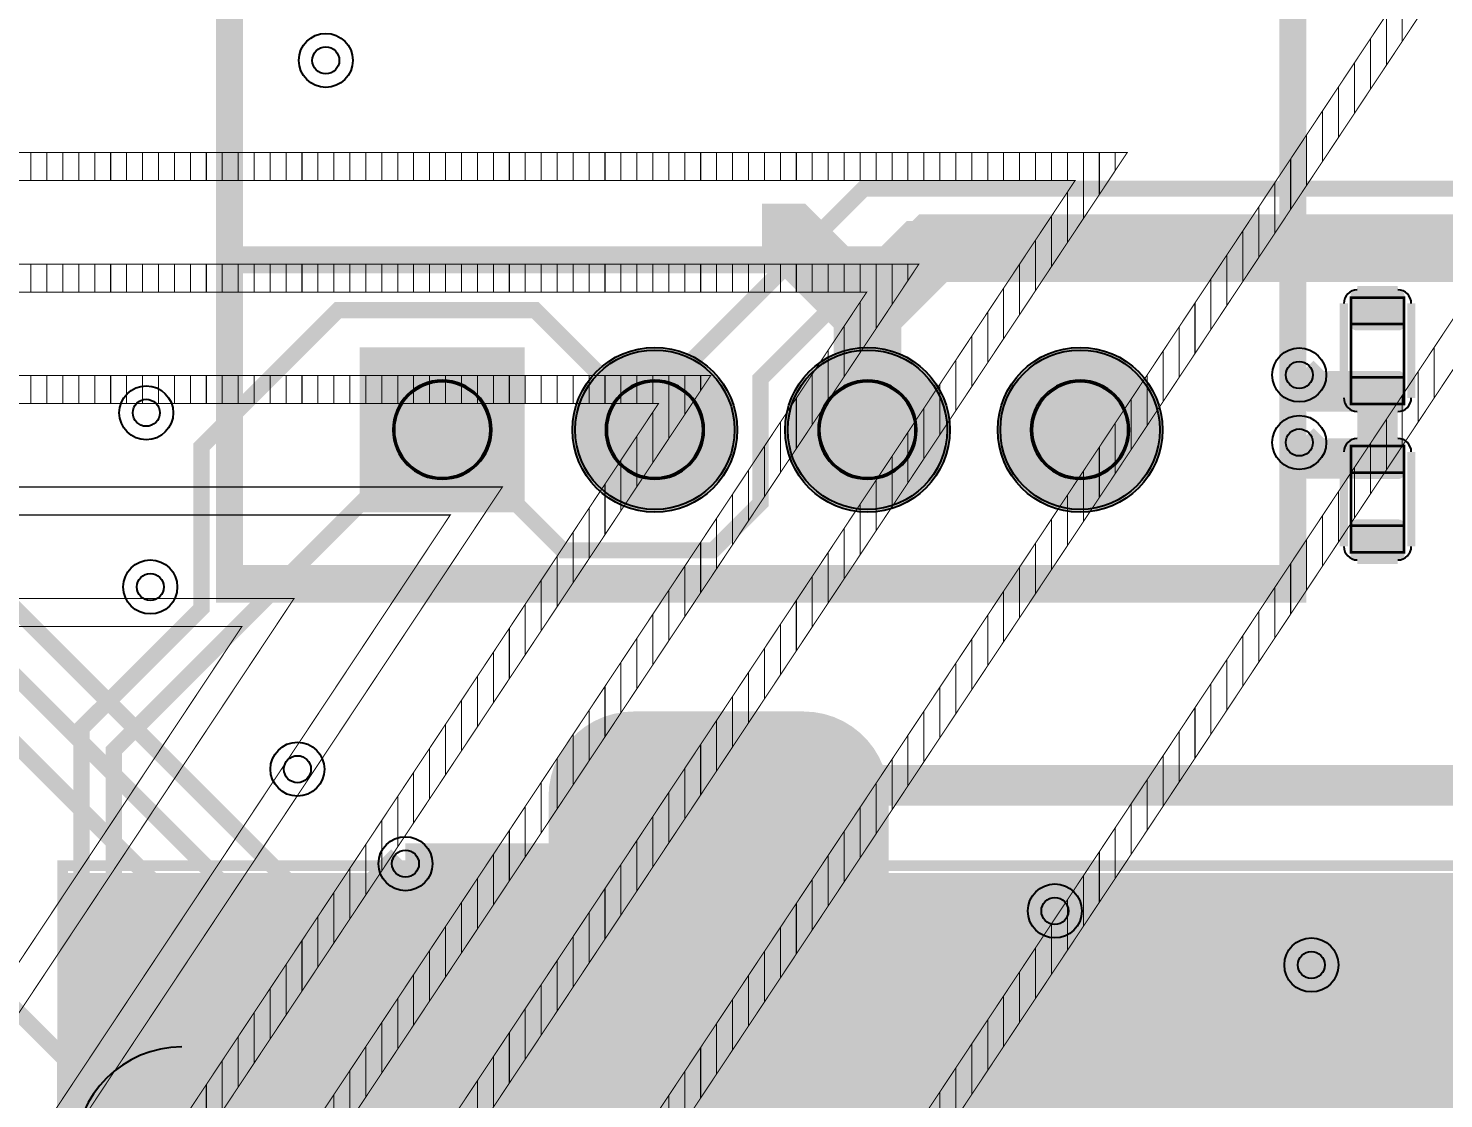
# Model space of a CAD drawing. Extents: x -57 to 2380, y -38 to 1737.
# Drawn here: x 870 to 1394, y 1083 to 1479 of the extents above; entities that cross this region are included whole.
import ezdxf

# ---------------------------------------------------------------- set-up
doc = ezdxf.new("R2010")
doc.units = 9
for name, color, linetype, true_color in [('BottomLayer', 7, 'Continuous', 0x0000ff), ('BottomSilkLayer', 7, 'Continuous', 0x808000), ('BottomSolderMaskLayer', 7, 'Continuous', 0xaa00ff), ('Document', 7, 'Continuous', 0xffffff), ('Hole', 7, 'Continuous', 0x222222), ('Multi-Layer', 7, 'Continuous', 0xc0c0c0), ('TopLayer', 7, 'Continuous', 0xff0000), ('TopSilkLayer', 7, 'Continuous', 0xffff00), ('TopSolderMaskLayer', 7, 'Continuous', 0x800080)]:
    doc.layers.add(name, color=color, linetype=linetype, true_color=true_color)

msp = doc.modelspace()

# ---------------------------------------------------------------- hatches: boundary and pattern name
at = {"layer": 'BottomLayer'}
msp.add_hatch(color=256, dxfattribs=at).paths.add_polyline_path([(1157.48, 1226.38), (1161.27, 1226.15), (1165.02, 1225.46), (1168.65, 1224.33), (1172.11, 1222.77), (1175.37, 1220.8), (1178.36, 1218.45), (1181.05, 1215.77), (1183.4, 1212.77), (1185.37, 1209.52), (1186.93, 1206.05), (1188.06, 1202.42), (1188.74, 1198.68), (1188.97, 1194.88), (1188.97, 1112.2), (1188.74, 1108.41), (1188.06, 1104.67), (1186.93, 1101.03), (1185.37, 1097.57), (1183.4, 1094.31), (1181.05, 1091.32), (1178.36, 1088.63), (1175.37, 1086.28), (1172.11, 1084.31), (1168.65, 1082.75), (1165.02, 1081.62), (1161.27, 1080.94), (1157.48, 1080.71), (1094.49, 1080.71), (1090.69, 1080.94), (1086.95, 1081.62), (1083.32, 1082.75), (1079.85, 1084.31), (1076.59, 1086.28), (1073.6, 1088.63), (1070.91, 1091.32), (1068.57, 1094.31), (1066.6, 1097.57), (1065.04, 1101.03), (1063.91, 1104.67), (1063.22, 1108.41), (1062.99, 1112.2), (1062.99, 1194.88), (1063.22, 1198.68), (1063.91, 1202.42), (1065.04, 1206.05), (1066.6, 1209.52), (1068.57, 1212.77), (1070.91, 1215.77), (1073.6, 1218.45), (1076.59, 1220.8), (1079.85, 1222.77), (1083.32, 1224.33), (1086.95, 1225.46), (1090.69, 1226.15), (1094.49, 1226.38)])
at = {"layer": 'BottomSolderMaskLayer'}
for points in [[(993.1, 1361.24), (1054.14, 1361.24), (1054.14, 1300.19), (993.1, 1300.19)], [(1071.84, 1330.71, 1), (1132.89, 1330.71, 1)], [(1150.57, 1330.71, 1), (1211.62, 1330.71, 1)], [(1229.31, 1330.71, 1), (1290.37, 1330.71, 1)]]:
    msp.add_hatch(color=256, dxfattribs=at).paths.add_polyline_path(points)
at = {"layer": 'Document'}
for points in [[(885.08, 506.61), (1855.08, 506.61), (1855.08, 1166.61), (885.08, 1166.61)], [(880.98, 1104.64), (880.98, 569.64), (1360.98, 569.64), (1360.98, 1104.64)]]:
    msp.add_hatch(color=256, dxfattribs=at).paths.add_polyline_path(points)
at = {"layer": 'Multi-Layer'}
for points in [[(994.09, 1360.24), (1053.14, 1360.24), (1053.14, 1301.19), (994.09, 1301.19)], [(1072.84, 1330.71, 1), (1131.89, 1330.71, 1)], [(1151.57, 1330.71, 1), (1210.62, 1330.71, 1)], [(1230.31, 1330.71, 1), (1289.37, 1330.71, 1)]]:
    msp.add_hatch(color=256, dxfattribs=at).paths.add_polyline_path(points)
at = {"layer": 'TopLayer'}
for points in [[(1377.72, 1382.65), (1378, 1382.64), (1378.27, 1382.59), (1378.53, 1382.51), (1378.78, 1382.39), (1379.02, 1382.25), (1379.23, 1382.08), (1379.43, 1381.89), (1379.59, 1381.67), (1379.74, 1381.44), (1379.85, 1381.19), (1379.93, 1380.93), (1379.98, 1380.66), (1380, 1380.38), (1380, 1369.77), (1379.98, 1369.5), (1379.93, 1369.23), (1379.85, 1368.96), (1379.74, 1368.71), (1379.59, 1368.48), (1379.43, 1368.26), (1379.23, 1368.07), (1379.02, 1367.9), (1378.78, 1367.76), (1378.53, 1367.65), (1378.27, 1367.56), (1378, 1367.51), (1377.72, 1367.5), (1362.27, 1367.5), (1362, 1367.51), (1361.73, 1367.56), (1361.46, 1367.65), (1361.21, 1367.76), (1360.98, 1367.9), (1360.76, 1368.07), (1360.57, 1368.26), (1360.4, 1368.48), (1360.26, 1368.71), (1360.15, 1368.96), (1360.06, 1369.23), (1360.01, 1369.5), (1360, 1369.77), (1360, 1380.38), (1360.01, 1380.66), (1360.06, 1380.93), (1360.15, 1381.19), (1360.26, 1381.44), (1360.4, 1381.67), (1360.57, 1381.89), (1360.76, 1382.08), (1360.98, 1382.25), (1361.21, 1382.39), (1361.46, 1382.51), (1361.73, 1382.59), (1362, 1382.64), (1362.27, 1382.65)], [(1377.72, 1352.5), (1378, 1352.48), (1378.27, 1352.43), (1378.53, 1352.35), (1378.78, 1352.24), (1379.02, 1352.09), (1379.23, 1351.93), (1379.43, 1351.73), (1379.59, 1351.52), (1379.74, 1351.28), (1379.85, 1351.03), (1379.93, 1350.77), (1379.98, 1350.5), (1380, 1350.22), (1380, 1339.61), (1379.98, 1339.34), (1379.93, 1339.07), (1379.85, 1338.81), (1379.74, 1338.56), (1379.59, 1338.32), (1379.43, 1338.11), (1379.23, 1337.91), (1379.02, 1337.74), (1378.78, 1337.6), (1378.53, 1337.49), (1378.27, 1337.41), (1378, 1337.36), (1377.72, 1337.34), (1362.27, 1337.34), (1362, 1337.36), (1361.73, 1337.41), (1361.46, 1337.49), (1361.21, 1337.6), (1360.98, 1337.74), (1360.76, 1337.91), (1360.57, 1338.11), (1360.4, 1338.32), (1360.26, 1338.56), (1360.15, 1338.81), (1360.06, 1339.07), (1360.01, 1339.34), (1360, 1339.61), (1360, 1350.22), (1360.01, 1350.5), (1360.06, 1350.77), (1360.15, 1351.03), (1360.26, 1351.28), (1360.4, 1351.52), (1360.57, 1351.73), (1360.76, 1351.93), (1360.98, 1352.09), (1361.21, 1352.24), (1361.46, 1352.35), (1361.73, 1352.43), (1362, 1352.48), (1362.27, 1352.5)], [(1362.27, 1312.5), (1362, 1312.51), (1361.73, 1312.56), (1361.46, 1312.65), (1361.21, 1312.76), (1360.98, 1312.9), (1360.76, 1313.07), (1360.57, 1313.26), (1360.4, 1313.48), (1360.26, 1313.71), (1360.15, 1313.96), (1360.06, 1314.23), (1360.01, 1314.5), (1360, 1314.77), (1360, 1325.38), (1360.01, 1325.66), (1360.06, 1325.93), (1360.15, 1326.19), (1360.26, 1326.44), (1360.4, 1326.67), (1360.57, 1326.89), (1360.76, 1327.08), (1360.98, 1327.25), (1361.21, 1327.39), (1361.46, 1327.51), (1361.73, 1327.59), (1362, 1327.64), (1362.27, 1327.65), (1377.72, 1327.65), (1378, 1327.64), (1378.27, 1327.59), (1378.53, 1327.51), (1378.78, 1327.39), (1379.02, 1327.25), (1379.23, 1327.08), (1379.43, 1326.89), (1379.59, 1326.67), (1379.74, 1326.44), (1379.85, 1326.19), (1379.93, 1325.93), (1379.98, 1325.66), (1380, 1325.38), (1380, 1314.77), (1379.98, 1314.5), (1379.93, 1314.23), (1379.85, 1313.96), (1379.74, 1313.71), (1379.59, 1313.48), (1379.43, 1313.26), (1379.23, 1313.07), (1379.02, 1312.9), (1378.78, 1312.76), (1378.53, 1312.65), (1378.27, 1312.56), (1378, 1312.51), (1377.72, 1312.5)], [(1362.27, 1282.34), (1362, 1282.36), (1361.73, 1282.41), (1361.46, 1282.49), (1361.21, 1282.6), (1360.98, 1282.74), (1360.76, 1282.91), (1360.57, 1283.11), (1360.4, 1283.32), (1360.26, 1283.56), (1360.15, 1283.81), (1360.06, 1284.07), (1360.01, 1284.34), (1360, 1284.61), (1360, 1295.22), (1360.01, 1295.5), (1360.06, 1295.77), (1360.15, 1296.03), (1360.26, 1296.28), (1360.4, 1296.52), (1360.57, 1296.73), (1360.76, 1296.93), (1360.98, 1297.09), (1361.21, 1297.24), (1361.46, 1297.35), (1361.73, 1297.43), (1362, 1297.48), (1362.27, 1297.5), (1377.72, 1297.5), (1378, 1297.48), (1378.27, 1297.43), (1378.53, 1297.35), (1378.78, 1297.24), (1379.02, 1297.09), (1379.23, 1296.93), (1379.43, 1296.73), (1379.59, 1296.52), (1379.74, 1296.28), (1379.85, 1296.03), (1379.93, 1295.77), (1379.98, 1295.5), (1380, 1295.22), (1380, 1284.61), (1379.98, 1284.34), (1379.93, 1284.07), (1379.85, 1283.81), (1379.74, 1283.56), (1379.59, 1283.32), (1379.43, 1283.11), (1379.23, 1282.91), (1379.02, 1282.74), (1378.78, 1282.6), (1378.53, 1282.49), (1378.27, 1282.41), (1378, 1282.36), (1377.72, 1282.34)]]:
    msp.add_hatch(color=256, dxfattribs=at).paths.add_polyline_path(points)
at = {"layer": 'TopSolderMaskLayer'}
for points in [[(993.1, 1361.24), (1054.14, 1361.24), (1054.14, 1300.19), (993.1, 1300.19)], [(1071.84, 1330.71, 1), (1132.89, 1330.71, 1)], [(1150.57, 1330.71, 1), (1211.62, 1330.71, 1)], [(1229.31, 1330.71, 1), (1290.37, 1330.71, 1)]]:
    msp.add_hatch(color=256, dxfattribs=at).paths.add_polyline_path(points)

# ---------------------------------------------------------------- linework, layer by layer
at = {"layer": 'BottomLayer'}
for points, const_width in [([(1181.1, 1373.71), (1152.81, 1402), (1142, 1402)], 25), ([(1637.79, 1330.71), (1637.79, 1350.71), (1590.5, 1398), (1205.39, 1398), (1181.1, 1373.71), (1181.1, 1330.71)], 25), ([(515, 1136.61), (515, 1251.97), (586.51, 1323.48), (806.51, 1323.48), (915.5, 1214.5), (1065, 1065), (1260, 1065), (1430.31, 894.68), (1458.42, 894.68), (1458.42, 926.06), (1458.3, 926.18)], 6), ([(1458.03, 860.08), (1434.92, 860.08), (1245, 1050), (1055, 1050), (797, 1308), (666, 1308), (615, 1257), (615, 1251.97), (615, 1136.61)], 6), ([(1457.91, 794.72), (1457.91, 827.01), (1457.95, 827.05), (1442.95, 827.05), (1235, 1035), (1045, 1035), (786, 1294), (684, 1294), (660, 1270), (660, 1121), (635, 1096), (454.61, 1096), (415, 1135.61), (415, 1136.61), (415, 1251.97)], 6), ([(925, 1045), (925, 1056.61), (845, 1136.61), (715, 1136.61), (715, 1251.97)], 6), ([(1955.5, 1135.5), (1892, 1199), (1171.44, 1199), (1138.22, 1165.78)], 15), ([(1125.98, 1153.54), (1109.53, 1170), (1010, 1170)], 15), ([(1125.98, 1153.54), (1138.22, 1165.78)], 6)]:
    msp.add_lwpolyline(points, dxfattribs=dict(at, const_width=const_width))
at = {"layer": 'BottomSilkLayer', "const_width": 5}
msp.add_lwpolyline([(1393.54, 1098.23), (1553.54, 1098.23), (1553.54, 1158.23), (1393.54, 1158.23), (1393.54, 1098.23)], close=True, dxfattribs=at)
for points in [[(1055.55, 1102.13), (927.16, 1102.13)], [(1197.16, 567.16), (1230.55, 567.16), (1364.17, 700.79), (1364.17, 968.5), (1230.55, 1102.13), (1197.16, 1102.13)]]:
    msp.add_lwpolyline(points, dxfattribs=at)
at = {"layer": 'BottomSilkLayer'}
msp.add_arc((927.16, 1062.76), 39.37, 90, 180, dxfattribs=at)
at = {"layer": 'BottomSolderMaskLayer'}
for points in [[(1023.61, 1349.03), (1023.63, 1349.03)], [(1102.35, 1349.03), (1102.37, 1349.03)], [(1181.09, 1349.03), (1181.11, 1349.03)], [(1259.83, 1349.03), (1259.85, 1349.03)], [(1023.61, 1312.39), (1023.63, 1312.39)], [(1102.35, 1312.39), (1102.37, 1312.39)], [(1181.09, 1312.39), (1181.11, 1312.39)], [(1259.83, 1312.39), (1259.85, 1312.39)]]:
    msp.add_lwpolyline(points, close=True, dxfattribs=at)
for centre in [(1102.36, 1330.71), (1181.1, 1330.71), (1259.84, 1330.71)]:
    msp.add_circle(centre, 30.52, dxfattribs=at)
for centre, start, end in [((1023.63, 1330.71), 90, 270), ((1023.61, 1330.71), 270, 90), ((1102.37, 1330.71), 90, 270), ((1102.35, 1330.71), 270, 90), ((1181.11, 1330.71), 90, 270), ((1181.09, 1330.71), 270, 90), ((1259.85, 1330.71), 90, 270), ((1259.83, 1330.71), 270, 90)]:
    msp.add_arc(centre, 18.32, start, end, dxfattribs=at)
at = {"layer": 'Document'}
for points, const_width in [([(944.88, 1665.35), (1338.58, 1665.35), (1338.58, 1275.59), (944.88, 1275.59), (944.88, 1665.35)], 10), ([(1379.84, 1379.68), (1379.84, 1369.84), (1379.84, 1350.15), (1379.84, 1340.31), (1360.15, 1340.31), (1360.15, 1350.15), (1360.15, 1369.84), (1360.15, 1379.68), (1379.84, 1379.68)], 1), ([(1360.15, 1285.31), (1360.15, 1295.15), (1360.15, 1314.84), (1360.15, 1324.68), (1379.84, 1324.68), (1379.84, 1314.84), (1379.84, 1295.15), (1379.84, 1285.31), (1360.15, 1285.31)], 1), ([(401.89, 1309.51), (593.49, 1019.54), (782.99, 1309.51), (1045.88, 1309.51), (727.92, 830.6), (1045.63, 349.48), (786.61, 349.48), (593.91, 641.68), (403.25, 349.48), (142.92, 349.48), (460.55, 830.49), (139.94, 1309.51), (401.89, 1309.51)], 0.39), ([(162.17, 359.84), (397.64, 359.84), (593.86, 660.56), (792.19, 359.84), (1026.38, 359.84), (715.5, 830.62), (1026.58, 1299.15), (788.59, 1299.15), (593.54, 1000.69), (396.32, 1299.15), (159.33, 1299.15), (472.99, 830.53), (162.17, 359.84)], 0.39), ([(379.52, 1268.23), (593.5, 944.39), (805.15, 1268.23), (968.75, 1268.23), (678.24, 830.66), (968.72, 390.77), (808.67, 390.77), (593.54, 716.95), (380.72, 390.77), (219.47, 390.77), (509.95, 830.65), (217.07, 1268.23), (379.52, 1268.23)], 0.39), ([(238.73, 401.13), (375.11, 401.13), (593.5, 735.83), (814.25, 401.13), (949.47, 401.13), (667.71, 827.81), (665.82, 830.67), (949.44, 1257.87), (810.75, 1257.87), (593.54, 925.53), (373.95, 1257.87), (236.46, 1257.87), (522.39, 830.69), (238.73, 401.13)], 0.39)]:
    msp.add_lwpolyline(points, close=True, dxfattribs=dict(at, const_width=const_width))
for points, const_width in [([(1050.86, 830.2), (1547.22, 1577.82), (638.92, 1577.82)], 0.39), ([(1038.44, 830.22), (1527.91, 1567.47)], 0.39), ([(951.42, 830.32), (1392.9, 1495.26)], 0.39), ([(1379.17, 1474.59), (1379.17, 1495.26)], 0.39), ([(939, 830.34), (1373.59, 1484.9)], 0.39), ([(1373.59, 1484.9), (1367.36, 1475.52), (1349.64, 1448.84), (1343.74, 1439.94), (1331.93, 1422.16), (1320.12, 1404.37), (1302.4, 1377.68), (1290.59, 1359.89), (1272.87, 1333.21), (1266.97, 1324.31), (1255.16, 1306.53), (1243.35, 1288.74), (1225.63, 1262.05), (1219.72, 1253.16), (1207.91, 1235.37), (1196.1, 1217.58), (1178.39, 1190.9), (1166.57, 1173.11), (1148.86, 1146.42), (1142.95, 1137.53), (1131.14, 1119.74), (1119.33, 1101.95), (1101.61, 1075.27)], 0.39), ([(1373.27, 1465.69), (1373.27, 1484.42)], 0.39), ([(1367.36, 1456.8), (1367.36, 1475.52)], 0.39), ([(1361.46, 1447.9), (1361.46, 1466.63)], 0.39), ([(1355.55, 1439.01), (1355.55, 1457.73)], 0.39), ([(1349.64, 1430.11), (1349.64, 1448.84)], 0.39), ([(1343.74, 1421.22), (1343.74, 1439.94)], 0.39), ([(983.5, 1433.35), (977.6, 1433.35), (971.69, 1433.35), (965.79, 1433.35), (959.88, 1433.35), (953.98, 1433.35), (948.07, 1433.35), (942.17, 1433.35), (936.26, 1433.35), (930.35, 1433.35), (924.45, 1433.35), (918.54, 1433.35), (912.64, 1433.35), (906.73, 1433.35), (900.83, 1433.35), (894.92, 1433.35), (889.02, 1433.35), (883.11, 1433.35), (877.2, 1433.35), (871.3, 1433.35), (865.39, 1433.35)], 0.39), ([(871.3, 1422.99), (871.3, 1433.35)], 0.39), ([(1277.28, 1433.35), (876.96, 830.42), (1271.02, 233.67)], 0.39), ([(877.2, 1422.99), (877.2, 1433.35)], 0.39), ([(883.11, 1422.99), (883.11, 1433.35)], 0.39), ([(889.02, 1422.99), (889.02, 1433.35)], 0.39), ([(894.92, 1422.99), (894.92, 1433.35)], 0.39), ([(900.83, 1422.99), (900.83, 1433.35)], 0.39), ([(906.73, 1422.99), (906.73, 1433.35)], 0.39), ([(912.64, 1422.99), (912.64, 1433.35)], 0.39), ([(918.54, 1422.99), (918.54, 1433.35)], 0.39), ([(924.45, 1422.99), (924.45, 1433.35)], 0.39), ([(930.35, 1422.99), (930.35, 1433.35)], 0.39), ([(936.26, 1422.99), (936.26, 1433.35)], 0.39), ([(942.17, 1422.99), (942.17, 1433.35)], 0.39), ([(948.07, 1422.99), (948.07, 1433.35)], 0.39), ([(953.98, 1422.99), (953.98, 1433.35)], 0.39), ([(959.88, 1422.99), (959.88, 1433.35)], 0.39), ([(965.79, 1422.99), (965.79, 1433.35)], 0.39), ([(971.69, 1422.99), (971.69, 1433.35)], 0.39), ([(977.6, 1422.99), (977.6, 1433.35)], 0.39), ([(1036.65, 1070.93), (1048.46, 1088.72), (1054.37, 1097.62), (1066.18, 1115.41), (1072.09, 1124.3), (1083.9, 1142.09), (1101.61, 1168.77), (1119.33, 1195.46), (1137.05, 1222.14), (1154.76, 1248.82), (1277.28, 1433.35), (1272.87, 1433.35), (1266.97, 1433.35), (1261.06, 1433.35), (1255.16, 1433.35), (1249.25, 1433.35), (1243.35, 1433.35), (1237.44, 1433.35), (1231.53, 1433.35), (1225.63, 1433.35), (1219.72, 1433.35), (1213.82, 1433.35), (1207.91, 1433.35), (1202.01, 1433.35), (1196.1, 1433.35), (1190.2, 1433.35), (1184.29, 1433.35), (1178.39, 1433.35), (1172.48, 1433.35), (1166.57, 1433.35), (1160.67, 1433.35), (1154.76, 1433.35), (1148.86, 1433.35), (1142.95, 1433.35), (1137.05, 1433.35), (1131.14, 1433.35), (1125.24, 1433.35), (1119.33, 1433.35), (1113.42, 1433.35), (1107.52, 1433.35), (1101.61, 1433.35), (1095.71, 1433.35), (1089.8, 1433.35), (1083.9, 1433.35), (1077.99, 1433.35), (1072.09, 1433.35), (1066.18, 1433.35), (1060.28, 1433.35), (1054.37, 1433.35), (1048.46, 1433.35), (1042.56, 1433.35), (1036.65, 1433.35), (1030.75, 1433.35), (1024.84, 1433.35), (1018.94, 1433.35), (1013.03, 1433.35), (1007.13, 1433.35), (1001.22, 1433.35), (995.31, 1433.35), (995.31, 1422.99), (989.41, 1422.99), (983.5, 1422.99), (983.5, 1433.35), (989.41, 1433.35), (989.41, 1422.99)], 0.39), ([(989.41, 1433.35), (995.31, 1433.35)], 0.39), ([(1001.22, 1422.99), (1001.22, 1433.35)], 0.39), ([(1007.13, 1422.99), (1007.13, 1433.35)], 0.39), ([(1013.03, 1422.99), (1013.03, 1433.35)], 0.39), ([(1018.94, 1422.99), (1018.94, 1433.35)], 0.39), ([(1024.84, 1422.99), (1024.84, 1433.35)], 0.39), ([(1030.75, 1422.99), (1030.75, 1433.35)], 0.39), ([(1036.65, 1422.99), (1036.65, 1433.35)], 0.39), ([(1042.56, 1422.99), (1042.56, 1433.35)], 0.39), ([(1048.46, 1422.99), (1048.46, 1433.35)], 0.39), ([(1054.37, 1422.99), (1054.37, 1433.35)], 0.39), ([(1060.28, 1422.99), (1060.28, 1433.35)], 0.39), ([(1066.18, 1422.99), (1066.18, 1433.35)], 0.39), ([(1072.09, 1422.99), (1072.09, 1433.35)], 0.39), ([(1077.99, 1422.99), (1077.99, 1433.35)], 0.39), ([(1083.9, 1422.99), (1083.9, 1433.35)], 0.39), ([(1089.8, 1422.99), (1089.8, 1433.35)], 0.39), ([(1095.71, 1422.99), (1095.71, 1433.35)], 0.39), ([(1101.61, 1422.99), (1101.61, 1433.35)], 0.39), ([(1107.52, 1422.99), (1107.52, 1433.35)], 0.39), ([(1113.42, 1422.99), (1113.42, 1433.35)], 0.39), ([(1119.33, 1422.99), (1119.33, 1433.35)], 0.39), ([(1125.24, 1422.99), (1125.24, 1433.35)], 0.39), ([(1131.14, 1422.99), (1131.14, 1433.35)], 0.39), ([(1137.05, 1422.99), (1137.05, 1433.35)], 0.39), ([(1142.95, 1422.99), (1142.95, 1433.35)], 0.39), ([(1148.86, 1422.99), (1148.86, 1433.35)], 0.39), ([(1154.76, 1422.99), (1154.76, 1433.35)], 0.39), ([(1160.67, 1422.99), (1160.67, 1433.35)], 0.39), ([(1166.57, 1422.99), (1166.57, 1433.35)], 0.39), ([(1172.48, 1422.99), (1172.48, 1433.35)], 0.39), ([(1178.39, 1422.99), (1178.39, 1433.35)], 0.39), ([(1184.29, 1422.99), (1184.29, 1433.35)], 0.39), ([(1190.2, 1422.99), (1190.2, 1433.35)], 0.39), ([(1196.1, 1422.99), (1196.1, 1433.35)], 0.39), ([(1202.01, 1422.99), (1202.01, 1433.35)], 0.39), ([(1207.91, 1422.99), (1207.91, 1433.35)], 0.39), ([(1213.82, 1422.99), (1213.82, 1433.35)], 0.39), ([(1219.72, 1422.99), (1219.72, 1433.35)], 0.39), ([(1225.63, 1422.99), (1225.63, 1433.35)], 0.39), ([(1231.53, 1422.99), (1231.53, 1433.35)], 0.39), ([(1237.44, 1422.99), (1237.44, 1433.35)], 0.39), ([(1243.35, 1422.99), (1243.35, 1433.35)], 0.39), ([(1249.25, 1422.99), (1249.25, 1433.35)], 0.39), ([(1255.16, 1422.99), (1255.16, 1433.35)], 0.39), ([(1261.06, 1408.92), (1261.06, 1433.35)], 0.39), ([(1266.97, 1417.81), (1266.97, 1433.35)], 0.39), ([(1272.87, 1426.71), (1272.87, 1433.35)], 0.39), ([(1337.83, 1412.33), (1337.83, 1431.05)], 0.39), ([(1257.08, 236), (864.54, 830.43), (1257.97, 1422.99)], 0.39), ([(865.39, 1422.99), (871.3, 1422.99), (877.2, 1422.99), (883.11, 1422.99), (889.02, 1422.99), (894.92, 1422.99), (900.83, 1422.99), (906.73, 1422.99), (912.64, 1422.99), (918.54, 1422.99), (924.45, 1422.99), (930.35, 1422.99), (936.26, 1422.99), (942.17, 1422.99), (948.07, 1422.99), (953.98, 1422.99), (959.88, 1422.99), (965.79, 1422.99), (971.69, 1422.99), (977.6, 1422.99), (983.5, 1422.99)], 0.39), ([(995.31, 1422.99), (1001.22, 1422.99), (1007.13, 1422.99), (1013.03, 1422.99), (1018.94, 1422.99), (1024.84, 1422.99), (1030.75, 1422.99), (1036.65, 1422.99), (1042.56, 1422.99), (1048.46, 1422.99), (1054.37, 1422.99), (1060.28, 1422.99), (1066.18, 1422.99), (1072.09, 1422.99), (1077.99, 1422.99), (1083.9, 1422.99), (1089.8, 1422.99), (1095.71, 1422.99), (1101.61, 1422.99), (1107.52, 1422.99), (1113.42, 1422.99), (1119.33, 1422.99), (1125.24, 1422.99), (1131.14, 1422.99), (1137.05, 1422.99), (1142.95, 1422.99), (1148.86, 1422.99), (1154.76, 1422.99), (1160.67, 1422.99), (1166.57, 1422.99), (1172.48, 1422.99), (1178.39, 1422.99), (1184.29, 1422.99), (1190.2, 1422.99), (1196.1, 1422.99), (1202.01, 1422.99), (1207.91, 1422.99), (1213.82, 1422.99), (1219.72, 1422.99), (1225.63, 1422.99), (1231.53, 1422.99), (1237.44, 1422.99), (1243.35, 1422.99), (1249.25, 1422.99), (1255.16, 1422.99), (1257.97, 1422.99), (1249.25, 1409.85), (1225.63, 1374.28), (1219.72, 1365.38), (1196.1, 1329.81), (1190.2, 1320.91), (1184.29, 1312.02), (1160.67, 1276.44), (1154.76, 1267.54), (1131.14, 1231.97), (1125.24, 1223.07), (1119.33, 1214.18), (1095.71, 1178.6), (1089.8, 1169.71), (1066.18, 1134.13), (1060.28, 1125.23), (1054.37, 1116.34), (1030.75, 1080.76)], 0.39), ([(1331.93, 1403.43), (1331.93, 1422.16)], 0.39), ([(1255.16, 1400.02), (1255.16, 1418.75)], 0.39), ([(1249.25, 1391.13), (1249.25, 1409.85)], 0.39), ([(1326.02, 1394.54), (1326.02, 1413.26)], 0.39), ([(1243.35, 1382.24), (1243.35, 1400.96)], 0.39), ([(1320.12, 1385.64), (1320.12, 1404.37)], 0.39), ([(1414.61, 1396.81), (1385.08, 1352.33), (1379.17, 1343.44), (1355.55, 1307.86), (1349.64, 1298.96), (1320.12, 1254.49), (1314.21, 1245.59), (1290.59, 1210.01), (1284.68, 1201.12), (1261.06, 1165.54), (1255.16, 1156.64), (1249.25, 1147.75), (1225.63, 1112.17), (1219.72, 1103.27), (1196.1, 1067.69)], 0.39), ([(1314.21, 1376.75), (1314.21, 1395.47)], 0.39), ([(1200.14, 1392.06), (827.28, 830.48), (1194.13, 274.96), (1199.43, 266.93)], 0.39), ([(865.39, 1381.71), (871.3, 1381.71), (877.2, 1381.71), (883.11, 1381.71), (889.02, 1381.71), (894.92, 1381.71), (900.83, 1381.71), (906.73, 1381.71), (912.64, 1381.71), (918.54, 1381.71), (924.45, 1381.71), (930.35, 1381.71), (936.26, 1381.71), (942.17, 1381.71), (948.07, 1381.71), (953.98, 1381.71), (959.88, 1381.71), (959.88, 1392.06), (965.79, 1392.06), (965.79, 1381.71), (959.88, 1381.71)], 0.39), ([(959.88, 1392.06), (953.98, 1392.06), (948.07, 1392.06), (942.17, 1392.06), (936.26, 1392.06), (930.35, 1392.06), (924.45, 1392.06), (918.54, 1392.06), (912.64, 1392.06), (906.73, 1392.06), (900.83, 1392.06), (894.92, 1392.06), (889.02, 1392.06), (883.11, 1392.06), (877.2, 1392.06), (871.3, 1392.06), (865.39, 1392.06)], 0.39), ([(871.3, 1381.71), (871.3, 1392.06)], 0.39), ([(877.2, 1381.71), (877.2, 1392.06)], 0.39), ([(883.11, 1381.71), (883.11, 1392.06)], 0.39), ([(889.02, 1381.71), (889.02, 1392.06)], 0.39), ([(894.92, 1381.71), (894.92, 1392.06)], 0.39), ([(900.83, 1381.71), (900.83, 1392.06)], 0.39), ([(906.73, 1381.71), (906.73, 1392.06)], 0.39), ([(912.64, 1381.71), (912.64, 1392.06)], 0.39), ([(918.54, 1381.71), (918.54, 1392.06)], 0.39), ([(924.45, 1381.71), (924.45, 1392.06)], 0.39), ([(930.35, 1381.71), (930.35, 1392.06)], 0.39), ([(936.26, 1381.71), (936.26, 1392.06)], 0.39), ([(942.17, 1381.71), (942.17, 1392.06)], 0.39), ([(948.07, 1381.71), (948.07, 1392.06)], 0.39), ([(953.98, 1381.71), (953.98, 1392.06)], 0.39), ([(965.79, 1392.06), (971.69, 1392.06)], 0.39), ([(989.41, 1074.66), (995.31, 1083.56), (1013.03, 1110.24), (1030.75, 1136.93), (1036.65, 1145.82), (1054.37, 1172.5), (1060.28, 1181.4), (1077.99, 1208.08), (1113.42, 1261.45), (1137.05, 1297.03), (1200.14, 1392.06), (1196.1, 1392.06), (1190.2, 1392.06), (1184.29, 1392.06), (1178.39, 1392.06), (1172.48, 1392.06), (1166.57, 1392.06), (1160.67, 1392.06), (1154.76, 1392.06), (1148.86, 1392.06), (1142.95, 1392.06), (1137.05, 1392.06), (1131.14, 1392.06), (1125.24, 1392.06), (1119.33, 1392.06), (1113.42, 1392.06), (1107.52, 1392.06), (1101.61, 1392.06), (1095.71, 1392.06), (1089.8, 1392.06), (1083.9, 1392.06), (1077.99, 1392.06), (1072.09, 1392.06), (1066.18, 1392.06), (1060.28, 1392.06), (1054.37, 1392.06), (1048.46, 1392.06), (1042.56, 1392.06), (1036.65, 1392.06), (1030.75, 1392.06), (1024.84, 1392.06), (1018.94, 1392.06), (1013.03, 1392.06), (1007.13, 1392.06), (1001.22, 1392.06), (995.31, 1392.06), (989.41, 1392.06), (983.5, 1392.06), (977.6, 1392.06), (971.69, 1392.06), (971.69, 1381.71)], 0.39), ([(977.6, 1381.71), (977.6, 1392.06)], 0.39), ([(983.5, 1381.71), (983.5, 1392.06)], 0.39), ([(989.41, 1381.71), (989.41, 1392.06)], 0.39), ([(995.31, 1381.71), (995.31, 1392.06)], 0.39), ([(1001.22, 1381.71), (1001.22, 1392.06)], 0.39), ([(1007.13, 1381.71), (1007.13, 1392.06)], 0.39), ([(1013.03, 1381.71), (1013.03, 1392.06)], 0.39), ([(1018.94, 1381.71), (1018.94, 1392.06)], 0.39), ([(1024.84, 1381.71), (1024.84, 1392.06)], 0.39), ([(1030.75, 1381.71), (1030.75, 1392.06)], 0.39), ([(1036.65, 1381.71), (1036.65, 1392.06)], 0.39), ([(1042.56, 1381.71), (1042.56, 1392.06)], 0.39), ([(1048.46, 1381.71), (1048.46, 1392.06)], 0.39), ([(1054.37, 1381.71), (1054.37, 1392.06)], 0.39), ([(1060.28, 1381.71), (1060.28, 1392.06)], 0.39), ([(1066.18, 1381.71), (1066.18, 1392.06)], 0.39), ([(1072.09, 1381.71), (1072.09, 1392.06)], 0.39), ([(1077.99, 1381.71), (1077.99, 1392.06)], 0.39), ([(1083.9, 1381.71), (1083.9, 1392.06)], 0.39), ([(1089.8, 1381.71), (1089.8, 1392.06)], 0.39), ([(1095.71, 1381.71), (1095.71, 1392.06)], 0.39), ([(1101.61, 1381.71), (1101.61, 1392.06)], 0.39), ([(1107.52, 1381.71), (1107.52, 1392.06)], 0.39), ([(1113.42, 1381.71), (1113.42, 1392.06)], 0.39), ([(1119.33, 1381.71), (1119.33, 1392.06)], 0.39), ([(1125.24, 1381.71), (1125.24, 1392.06)], 0.39), ([(1131.14, 1381.71), (1131.14, 1392.06)], 0.39), ([(1137.05, 1381.71), (1137.05, 1392.06)], 0.39), ([(1142.95, 1381.71), (1142.95, 1392.06)], 0.39), ([(1148.86, 1381.71), (1148.86, 1392.06)], 0.39), ([(1154.76, 1381.71), (1154.76, 1392.06)], 0.39), ([(1160.67, 1381.71), (1160.67, 1392.06)], 0.39), ([(1166.57, 1381.71), (1166.57, 1392.06)], 0.39), ([(1172.48, 1381.71), (1172.48, 1392.06)], 0.39), ([(1178.39, 1381.71), (1178.39, 1392.06)], 0.39), ([(1184.29, 1368.18), (1184.29, 1392.06)], 0.39), ([(1190.2, 1377.08), (1190.2, 1392.06)], 0.39), ([(1196.1, 1385.97), (1196.1, 1392.06)], 0.39), ([(1237.44, 1373.34), (1237.44, 1392.07)], 0.39), ([(1308.31, 1367.85), (1308.31, 1386.58)], 0.39), ([(814.86, 830.49), (1180.84, 1381.71)], 0.39), ([(965.79, 1381.71), (971.69, 1381.71), (977.6, 1381.71), (983.5, 1381.71), (989.41, 1381.71), (995.31, 1381.71), (1001.22, 1381.71), (1007.13, 1381.71), (1013.03, 1381.71), (1018.94, 1381.71), (1024.84, 1381.71), (1030.75, 1381.71), (1036.65, 1381.71), (1042.56, 1381.71), (1048.46, 1381.71), (1054.37, 1381.71), (1060.28, 1381.71), (1066.18, 1381.71), (1072.09, 1381.71), (1077.99, 1381.71), (1083.9, 1381.71), (1089.8, 1381.71), (1095.71, 1381.71), (1101.61, 1381.71), (1107.52, 1381.71), (1113.42, 1381.71), (1119.33, 1381.71), (1125.24, 1381.71), (1131.14, 1381.71), (1137.05, 1381.71), (1142.95, 1381.71), (1148.86, 1381.71), (1154.76, 1381.71), (1160.67, 1381.71), (1166.57, 1381.71), (1172.48, 1381.71), (1178.39, 1381.71), (1180.84, 1381.71), (1172.48, 1369.12), (1160.67, 1351.33), (1148.86, 1333.54), (1137.05, 1315.75), (1125.24, 1297.96), (1113.42, 1280.17), (1048.46, 1182.33), (1036.65, 1164.54), (1024.84, 1146.75), (1013.03, 1128.96), (1001.22, 1111.17), (989.41, 1093.39), (924.45, 995.54)], 0.39), ([(1231.53, 1364.45), (1231.53, 1383.17)], 0.39), ([(1178.39, 1359.29), (1178.39, 1378.01)], 0.39), ([(1225.63, 1355.55), (1225.63, 1374.28)], 0.39), ([(1302.4, 1358.96), (1302.4, 1377.68)], 0.39), ([(1172.48, 1350.4), (1172.48, 1369.12)], 0.39), ([(1296.5, 1350.06), (1296.5, 1368.79)], 0.39), ([(1379.84, 1369.84), (1360.15, 1369.84)], 1), ([(1219.72, 1346.66), (1219.72, 1365.38)], 0.39), ([(1166.57, 1341.5), (1166.57, 1360.23)], 0.39), ([(1290.59, 1341.17), (1290.59, 1359.89)], 0.39), ([(1390.98, 1342.5), (1390.98, 1361.23)], 0.39), ([(1213.82, 1337.76), (1213.82, 1356.49)], 0.39), ([(1385.08, 1333.61), (1385.08, 1352.33)], 0.39), ([(1123.02, 1350.78), (777.61, 830.53), (1122.54, 308.21)], 0.39), ([(865.39, 1340.42), (871.3, 1340.42), (877.2, 1340.42), (883.11, 1340.42), (889.02, 1340.42), (894.92, 1340.42), (900.83, 1340.42), (906.73, 1340.42), (912.64, 1340.42), (918.54, 1340.42), (924.45, 1340.42), (930.35, 1340.42), (936.26, 1340.42), (936.26, 1350.78), (942.17, 1350.78), (942.17, 1340.42), (936.26, 1340.42)], 0.39), ([(936.26, 1350.78), (930.35, 1350.78), (924.45, 1350.78), (918.54, 1350.78), (912.64, 1350.78), (906.73, 1350.78), (900.83, 1350.78), (894.92, 1350.78), (889.02, 1350.78), (883.11, 1350.78), (877.2, 1350.78), (871.3, 1350.78), (865.39, 1350.78)], 0.39), ([(871.3, 1340.42), (871.3, 1350.78)], 0.39), ([(877.2, 1340.42), (877.2, 1350.78)], 0.39), ([(883.11, 1340.42), (883.11, 1350.78)], 0.39), ([(889.02, 1340.42), (889.02, 1350.78)], 0.39), ([(894.92, 1340.42), (894.92, 1350.78)], 0.39), ([(900.83, 1340.42), (900.83, 1350.78)], 0.39), ([(906.73, 1340.42), (906.73, 1350.78)], 0.39), ([(912.64, 1340.42), (912.64, 1350.78)], 0.39), ([(918.54, 1340.42), (918.54, 1350.78)], 0.39), ([(924.45, 1340.42), (924.45, 1350.78)], 0.39), ([(930.35, 1060.59), (948.07, 1087.28), (965.79, 1113.96), (983.5, 1140.64), (1001.22, 1167.33), (1018.94, 1194.01), (1123.02, 1350.78), (1119.33, 1350.78), (1113.42, 1350.78), (1107.52, 1350.78), (1101.61, 1350.78), (1095.71, 1350.78), (1089.8, 1350.78), (1083.9, 1350.78), (1077.99, 1350.78), (1072.09, 1350.78), (1066.18, 1350.78), (1060.28, 1350.78), (1054.37, 1350.78), (1048.46, 1350.78), (1042.56, 1350.78), (1036.65, 1350.78), (1030.75, 1350.78), (1024.84, 1350.78), (1018.94, 1350.78), (1013.03, 1350.78), (1007.13, 1350.78), (1001.22, 1350.78), (995.31, 1350.78), (989.41, 1350.78), (983.5, 1350.78), (977.6, 1350.78), (971.69, 1350.78), (965.79, 1350.78), (959.88, 1350.78), (953.98, 1350.78), (948.07, 1350.78), (948.07, 1340.42)], 0.39), ([(930.35, 1340.42), (930.35, 1350.78)], 0.39), ([(942.17, 1350.78), (948.07, 1350.78)], 0.39), ([(953.98, 1340.42), (953.98, 1350.78)], 0.39), ([(959.88, 1340.42), (959.88, 1350.78)], 0.39), ([(965.79, 1340.42), (965.79, 1350.78)], 0.39), ([(971.69, 1340.42), (971.69, 1350.78)], 0.39), ([(977.6, 1340.42), (977.6, 1350.78)], 0.39), ([(983.5, 1340.42), (983.5, 1350.78)], 0.39), ([(989.41, 1340.42), (989.41, 1350.78)], 0.39), ([(995.31, 1340.42), (995.31, 1350.78)], 0.39), ([(1001.22, 1340.42), (1001.22, 1350.78)], 0.39), ([(1007.13, 1340.42), (1007.13, 1350.78)], 0.39), ([(1013.03, 1340.42), (1013.03, 1350.78)], 0.39), ([(1018.94, 1340.42), (1018.94, 1350.78)], 0.39), ([(1024.84, 1340.42), (1024.84, 1350.78)], 0.39), ([(1030.75, 1340.42), (1030.75, 1350.78)], 0.39), ([(1036.65, 1340.42), (1036.65, 1350.78)], 0.39), ([(1042.56, 1340.42), (1042.56, 1350.78)], 0.39), ([(1048.46, 1340.42), (1048.46, 1350.78)], 0.39), ([(1054.37, 1340.42), (1054.37, 1350.78)], 0.39), ([(1060.28, 1340.42), (1060.28, 1350.78)], 0.39), ([(1066.18, 1340.42), (1066.18, 1350.78)], 0.39), ([(1072.09, 1340.42), (1072.09, 1350.78)], 0.39), ([(1077.99, 1340.42), (1077.99, 1350.78)], 0.39), ([(1083.9, 1340.42), (1083.9, 1350.78)], 0.39), ([(1089.8, 1340.42), (1089.8, 1350.78)], 0.39), ([(1095.71, 1340.42), (1095.71, 1350.78)], 0.39), ([(1101.61, 1340.42), (1101.61, 1350.78)], 0.39), ([(1107.52, 1327.43), (1107.52, 1350.78)], 0.39), ([(1113.42, 1336.32), (1113.42, 1350.78)], 0.39), ([(1119.33, 1345.22), (1119.33, 1350.78)], 0.39), ([(1160.67, 1332.61), (1160.67, 1351.33)], 0.39), ([(1207.91, 1328.87), (1207.91, 1347.59)], 0.39), ([(1284.68, 1332.27), (1284.68, 1351)], 0.39), ([(1379.84, 1350.15), (1360.15, 1350.15)], 1), ([(1154.76, 1323.71), (1154.76, 1342.44)], 0.39), ([(1278.78, 1323.38), (1278.78, 1342.1)], 0.39), ([(1379.17, 1324.71), (1379.17, 1343.44)], 0.39), ([(765.19, 830.55), (1103.71, 1340.42)], 0.39), ([(942.17, 1340.42), (948.07, 1340.42), (953.98, 1340.42), (959.88, 1340.42), (965.79, 1340.42), (971.69, 1340.42), (977.6, 1340.42), (983.5, 1340.42), (989.41, 1340.42), (995.31, 1340.42), (1001.22, 1340.42), (1007.13, 1340.42), (1013.03, 1340.42), (1018.94, 1340.42), (1024.84, 1340.42), (1030.75, 1340.42), (1036.65, 1340.42), (1042.56, 1340.42), (1048.46, 1340.42), (1054.37, 1340.42), (1060.28, 1340.42), (1066.18, 1340.42), (1072.09, 1340.42), (1077.99, 1340.42), (1083.9, 1340.42), (1089.8, 1340.42), (1095.71, 1340.42), (1101.61, 1340.42), (1103.71, 1340.42), (942.17, 1097.11), (924.45, 1070.42)], 0.39), ([(1101.61, 1318.54), (1101.61, 1337.26)], 0.39), ([(1202.01, 1319.98), (1202.01, 1338.7)], 0.39), ([(1148.86, 1314.82), (1148.86, 1333.54)], 0.39), ([(1272.87, 1314.48), (1272.87, 1333.21)], 0.39), ([(1373.27, 1315.82), (1373.27, 1334.54)], 0.39), ([(1095.71, 1309.64), (1095.71, 1328.37)], 0.39), ([(1196.1, 1311.08), (1196.1, 1329.81)], 0.39), ([(1142.95, 1305.92), (1142.95, 1324.65)], 0.39), ([(1190.2, 1302.19), (1190.2, 1320.91)], 0.39), ([(1266.97, 1305.59), (1266.97, 1324.31)], 0.39), ([(1367.36, 1306.92), (1367.36, 1325.65)], 0.39), ([(1089.8, 1300.75), (1089.8, 1319.47)], 0.39), ([(1137.05, 1297.03), (1137.05, 1315.75)], 0.39), ([(1361.46, 1298.03), (1361.46, 1316.75)], 0.39), ([(1083.9, 1291.85), (1083.9, 1310.58)], 0.39), ([(1184.29, 1293.29), (1184.29, 1312.02)], 0.39), ([(1261.06, 1296.7), (1261.06, 1315.42)], 0.39), ([(1360.15, 1314.84), (1379.84, 1314.84)], 1), ([(1131.14, 1288.13), (1131.14, 1306.86)], 0.39), ([(1255.16, 1287.8), (1255.16, 1306.53)], 0.39), ([(1355.55, 1289.13), (1355.55, 1307.86)], 0.39), ([(1077.99, 1282.96), (1077.99, 1301.68)], 0.39), ([(1178.39, 1284.4), (1178.39, 1303.12)], 0.39), ([(1125.24, 1279.24), (1125.24, 1297.96)], 0.39), ([(1249.25, 1278.91), (1249.25, 1297.63)], 0.39), ([(1349.64, 1280.24), (1349.64, 1298.96)], 0.39), ([(1360.15, 1295.15), (1379.84, 1295.15)], 1), ([(1072.09, 1274.06), (1072.09, 1292.79)], 0.39), ([(1172.48, 1275.5), (1172.48, 1294.23)], 0.39), ([(1343.74, 1271.34), (1343.74, 1290.07)], 0.39), ([(1119.33, 1270.34), (1119.33, 1289.07)], 0.39), ([(1166.57, 1266.61), (1166.57, 1285.33)], 0.39), ([(1243.35, 1270.01), (1243.35, 1288.74)], 0.39), ([(1066.18, 1265.17), (1066.18, 1283.89)], 0.39), ([(1113.42, 1261.45), (1113.42, 1280.17)], 0.39), ([(1237.44, 1261.12), (1237.44, 1279.84)], 0.39), ([(1337.83, 1262.45), (1337.83, 1281.17)], 0.39), ([(1060.28, 1256.27), (1060.28, 1275)], 0.39), ([(1160.67, 1257.72), (1160.67, 1276.44)], 0.39), ([(1107.52, 1252.55), (1107.52, 1271.28)], 0.39), ([(1231.53, 1252.22), (1231.53, 1270.95)], 0.39), ([(1331.93, 1253.55), (1331.93, 1272.28)], 0.39), ([(1054.37, 1247.38), (1054.37, 1266.1)], 0.39), ([(1154.76, 1248.82), (1154.76, 1267.54)], 0.39), ([(1326.02, 1244.66), (1326.02, 1263.38)], 0.39), ([(1101.61, 1243.66), (1101.61, 1262.38)], 0.39), ([(1148.86, 1239.93), (1148.86, 1258.65)], 0.39), ([(1225.63, 1243.33), (1225.63, 1262.05)], 0.39), ([(1048.46, 1238.48), (1048.46, 1257.21)], 0.39), ([(1095.71, 1234.77), (1095.71, 1253.49)], 0.39), ([(1219.72, 1234.43), (1219.72, 1253.16)], 0.39), ([(1320.12, 1235.76), (1320.12, 1254.49)], 0.39), ([(1042.56, 1229.59), (1042.56, 1248.32)], 0.39), ([(1142.95, 1231.03), (1142.95, 1249.76)], 0.39), ([(1089.8, 1225.87), (1089.8, 1244.6)], 0.39), ([(1213.82, 1225.54), (1213.82, 1244.26)], 0.39), ([(1314.21, 1226.87), (1314.21, 1245.59)], 0.39), ([(1036.65, 1220.7), (1036.65, 1239.42)], 0.39), ([(1137.05, 1222.14), (1137.05, 1240.86)], 0.39), ([(1083.9, 1216.98), (1083.9, 1235.7)], 0.39), ([(1131.14, 1213.24), (1131.14, 1231.97)], 0.39), ([(1207.91, 1216.64), (1207.91, 1235.37)], 0.39), ([(1308.31, 1217.97), (1308.31, 1236.7)], 0.39), ([(1030.75, 1211.8), (1030.75, 1230.53)], 0.39), ([(1077.99, 1208.08), (1077.99, 1226.81)], 0.39), ([(1202.01, 1207.75), (1202.01, 1226.47)], 0.39), ([(1302.4, 1209.08), (1302.4, 1227.8)], 0.39), ([(1024.84, 1202.91), (1024.84, 1221.63)], 0.39), ([(1125.24, 1204.35), (1125.24, 1223.07)], 0.39), ([(1072.09, 1199.19), (1072.09, 1217.91)], 0.39), ([(1196.1, 1198.85), (1196.1, 1217.58)], 0.39), ([(1296.5, 1200.18), (1296.5, 1218.91)], 0.39), ([(1018.94, 1194.01), (1018.94, 1212.74)], 0.39), ([(1119.33, 1195.46), (1119.33, 1214.18)], 0.39), ([(1066.18, 1190.29), (1066.18, 1209.02)], 0.39), ([(1190.2, 1189.96), (1190.2, 1208.68)], 0.39), ([(1290.59, 1191.29), (1290.59, 1210.01)], 0.39), ([(1013.03, 1185.12), (1013.03, 1203.84)], 0.39), ([(1113.42, 1186.56), (1113.42, 1205.28)], 0.39), ([(1284.68, 1182.39), (1284.68, 1201.12)], 0.39), ([(1007.13, 1176.22), (1007.13, 1194.95)], 0.39), ([(1060.28, 1181.4), (1060.28, 1200.12)], 0.39), ([(1107.52, 1177.67), (1107.52, 1196.39)], 0.39), ([(1184.29, 1181.07), (1184.29, 1199.79)], 0.39), ([(1054.37, 1172.5), (1054.37, 1191.23)], 0.39), ([(1178.39, 1172.17), (1178.39, 1190.9)], 0.39), ([(1278.78, 1173.5), (1278.78, 1192.22)], 0.39), ([(1001.22, 1167.33), (1001.22, 1186.05)], 0.39), ([(1101.61, 1168.77), (1101.61, 1187.49)], 0.39), ([(1048.46, 1163.61), (1048.46, 1182.33)], 0.39), ([(1172.48, 1163.28), (1172.48, 1182)], 0.39), ([(1272.87, 1164.6), (1272.87, 1183.33)], 0.39), ([(995.31, 1158.43), (995.31, 1177.16)], 0.39), ([(1095.71, 1159.88), (1095.71, 1178.6)], 0.39), ([(1266.97, 1155.71), (1266.97, 1174.43)], 0.39), ([(1042.56, 1154.71), (1042.56, 1173.44)], 0.39), ([(1089.8, 1150.98), (1089.8, 1169.71)], 0.39), ([(1166.57, 1154.38), (1166.57, 1173.11)], 0.39), ([(989.41, 1149.54), (989.41, 1168.26)], 0.39), ([(1036.65, 1145.82), (1036.65, 1164.54)], 0.39), ([(1160.67, 1145.49), (1160.67, 1164.21)], 0.39), ([(1261.06, 1146.81), (1261.06, 1165.54)], 0.39), ([(983.5, 1140.64), (983.5, 1159.37)], 0.39), ([(1083.9, 1142.09), (1083.9, 1160.81)], 0.39), ([(1030.75, 1136.93), (1030.75, 1155.65)], 0.39), ([(1154.76, 1136.59), (1154.76, 1155.32)], 0.39), ([(1255.16, 1137.92), (1255.16, 1156.64)], 0.39), ([(977.6, 1131.75), (977.6, 1150.47)], 0.39), ([(1077.99, 1133.19), (1077.99, 1151.92)], 0.39), ([(1249.25, 1129.02), (1249.25, 1147.75)], 0.39), ([(1024.84, 1128.03), (1024.84, 1146.75)], 0.39), ([(1072.09, 1124.3), (1072.09, 1143.02)], 0.39), ([(1148.86, 1127.7), (1148.86, 1146.42)], 0.39), ([(971.69, 1122.85), (971.69, 1141.58)], 0.39), ([(1018.94, 1119.14), (1018.94, 1137.86)], 0.39), ([(1142.95, 1118.8), (1142.95, 1137.53)], 0.39), ([(1243.35, 1120.13), (1243.35, 1138.85)], 0.39), ([(965.79, 1113.96), (965.79, 1132.69)], 0.39), ([(1066.18, 1115.41), (1066.18, 1134.13)], 0.39), ([(1013.03, 1110.24), (1013.03, 1128.96)], 0.39), ([(1137.05, 1109.91), (1137.05, 1128.63)], 0.39), ([(1237.44, 1111.23), (1237.44, 1129.96)], 0.39), ([(959.88, 1105.07), (959.88, 1123.79)], 0.39), ([(1060.28, 1106.51), (1060.28, 1125.23)], 0.39), ([(1007.13, 1101.35), (1007.13, 1120.07)], 0.39), ([(1054.37, 1097.62), (1054.37, 1116.34)], 0.39), ([(1131.14, 1101.01), (1131.14, 1119.74)], 0.39), ([(1231.53, 1102.34), (1231.53, 1121.06)], 0.39), ([(953.98, 1096.17), (953.98, 1114.9)], 0.39), ([(1001.22, 1092.45), (1001.22, 1111.17)], 0.39), ([(1225.63, 1093.44), (1225.63, 1112.17)], 0.39), ([(948.07, 1087.28), (948.07, 1106)], 0.39), ([(1048.46, 1088.72), (1048.46, 1107.45)], 0.39), ([(1125.24, 1092.12), (1125.24, 1110.84)], 0.39), ([(995.31, 1083.56), (995.31, 1102.28)], 0.39), ([(1119.33, 1083.22), (1119.33, 1101.95)], 0.39), ([(1219.72, 1084.55), (1219.72, 1103.27)], 0.39), ([(942.17, 1078.38), (942.17, 1097.11)], 0.39), ([(1042.56, 1079.83), (1042.56, 1098.55)], 0.39), ([(989.41, 1074.66), (989.41, 1093.39)], 0.39), ([(1113.42, 1074.33), (1113.42, 1093.05)], 0.39), ([(1213.82, 1075.65), (1213.82, 1094.38)], 0.39), ([(936.26, 1069.49), (936.26, 1088.21)], 0.39), ([(1036.65, 1070.93), (1036.65, 1089.66)], 0.39), ([(1207.91, 1066.76), (1207.91, 1085.48)], 0.39), ([(983.5, 1065.77), (983.5, 1084.49)], 0.39), ([(1107.52, 1065.44), (1107.52, 1084.16)], 0.39)]:
    msp.add_lwpolyline(points, dxfattribs=dict(at, const_width=const_width))
at = {"layer": 'Hole'}
for centre in [(980.5, 1467.5), (1341, 1351), (914, 1337), (1341, 1326), (915.5, 1272.5), (970, 1205), (1010, 1170), (1250.5, 1152.5), (1345.5, 1132.5)]:
    msp.add_circle(centre, 5, dxfattribs=at)
at = {"layer": 'Multi-Layer'}
for points in [[(1023.62, 1348.43), (1023.62, 1348.43)], [(1102.36, 1348.43), (1102.37, 1348.43)], [(1181.1, 1348.43), (1181.11, 1348.43)], [(1259.84, 1348.43), (1259.85, 1348.43)], [(1023.62, 1312.99), (1023.62, 1312.99)], [(1102.36, 1312.99), (1102.37, 1312.99)], [(1181.1, 1312.99), (1181.11, 1312.99)], [(1259.84, 1312.99), (1259.85, 1312.99)]]:
    msp.add_lwpolyline(points, close=True, dxfattribs=at)
for centre, radius in [((980.5, 1467.5), 10), ((1102.36, 1330.71), 29.53), ((1181.1, 1330.71), 29.53), ((1259.84, 1330.71), 29.53), ((1341, 1351), 10), ((914, 1337), 10), ((1341, 1326), 10), ((915.5, 1272.5), 10), ((970, 1205), 10), ((1010, 1170), 10), ((1250.5, 1152.5), 10), ((1345.5, 1132.5), 10)]:
    msp.add_circle(centre, radius, dxfattribs=at)
for centre, start, end in [((1023.62, 1330.71), 90, 270), ((1023.62, 1330.71), 270, 90), ((1102.37, 1330.71), 90, 270), ((1102.36, 1330.71), 270, 90), ((1181.11, 1330.71), 90, 270), ((1181.1, 1330.71), 270, 90), ((1259.85, 1330.71), 90, 270), ((1259.84, 1330.71), 270, 90)]:
    msp.add_arc(centre, 17.72, start, end, dxfattribs=at)
at = {"layer": 'TopLayer'}
for points, const_width in [([(1469.76, 1420), (1179.65, 1420), (1102.36, 1342.71), (1102.36, 1330.71), (1058.07, 1375), (985, 1375), (934.5, 1324.5), (934.5, 1264.63), (890, 1220.13), (890, 855), (853, 818), (853, 588), (840, 575), (775, 575), (755, 595), (573.38, 595), (515, 536.61)], 6), ([(1406.02, 1405), (1196.91, 1405), (1141.45, 1349.55), (1141.45, 1303.54), (1123.95, 1286.04), (1068.29, 1286.04), (1023.62, 1330.71), (1020.71, 1330.71), (902, 1212), (902, 847), (865, 810), (865, 578.03), (846.41, 559.44), (769.44, 559.44), (746.77, 582.11), (660.49, 582.11), (615, 536.61), (615, 425.2), (650, 390.2), (689.8, 390.2), (748.36, 331.64), (748.36, 325.08)], 6), ([(1341, 1326), (1346.92, 1320.08), (1370, 1320.08), (1370, 1344.92), (1347.08, 1344.92), (1341, 1351)], 15), ([(950, 1025), (950, 1110), (1010, 1170)], 15)]:
    msp.add_lwpolyline(points, dxfattribs=dict(at, const_width=const_width))
at = {"layer": 'TopSilkLayer'}
for points, const_width in [([(1338.58, 1661.41), (1251.97, 1661.41), (1251.97, 1622.04), (1031.49, 1622.04), (1031.49, 1661.41), (944.88, 1661.41), (944.88, 1393.7), (944.88, 1271.65), (1338.58, 1271.65), (1338.58, 1393.7), (1338.58, 1661.41)], 10), ([(1857.08, 1169.29), (883.07, 1169.29), (883.07, 503.94), (1857.08, 503.94), (1857.08, 1169.29)], 4)]:
    msp.add_lwpolyline(points, close=True, dxfattribs=dict(at, const_width=const_width))
for points, const_width in [([(944.88, 1393.7), (1338.58, 1393.7)], 10), ([(1362.5, 1382.5), (1377.5, 1382.5)], 3), ([(1357.5, 1342.5), (1357.5, 1377.5)], 3), ([(1382.5, 1377.5), (1382.5, 1342.5)], 3), ([(944.88, 1370.08), (944.88, 1291.34)], 5), ([(1377.5, 1337.5), (1362.5, 1337.5)], 3), ([(1362.5, 1327.5), (1377.5, 1327.5)], 3), ([(1357.5, 1287.5), (1357.5, 1322.5)], 3), ([(1382.5, 1322.5), (1382.5, 1287.5)], 3), ([(1377.5, 1282.5), (1362.5, 1282.5)], 3)]:
    msp.add_lwpolyline(points, dxfattribs=dict(at, const_width=const_width))
for centre, start, end in [((1362.5, 1377.5), 90, 180), ((1377.5, 1377.5), 0, 90), ((1362.5, 1342.5), 180, 270), ((1377.5, 1342.5), 270, 0), ((1362.5, 1322.5), 90, 180), ((1377.5, 1322.5), 0, 90), ((1362.5, 1287.5), 180, 270), ((1377.5, 1287.5), 270, 0)]:
    msp.add_arc(centre, 5, start, end, dxfattribs=at)
at = {"layer": 'TopSolderMaskLayer'}
for points in [[(1023.61, 1349.03), (1023.63, 1349.03)], [(1102.35, 1349.03), (1102.37, 1349.03)], [(1181.09, 1349.03), (1181.11, 1349.03)], [(1259.83, 1349.03), (1259.85, 1349.03)], [(1023.61, 1312.39), (1023.63, 1312.39)], [(1102.35, 1312.39), (1102.37, 1312.39)], [(1181.09, 1312.39), (1181.11, 1312.39)], [(1259.83, 1312.39), (1259.85, 1312.39)]]:
    msp.add_lwpolyline(points, close=True, dxfattribs=at)
for centre in [(1102.36, 1330.71), (1181.1, 1330.71), (1259.84, 1330.71)]:
    msp.add_circle(centre, 30.52, dxfattribs=at)
for centre, start, end in [((1023.63, 1330.71), 90, 270), ((1023.61, 1330.71), 270, 90), ((1102.37, 1330.71), 90, 270), ((1102.35, 1330.71), 270, 90), ((1181.11, 1330.71), 90, 270), ((1181.09, 1330.71), 270, 90), ((1259.85, 1330.71), 90, 270), ((1259.83, 1330.71), 270, 90)]:
    msp.add_arc(centre, 18.32, start, end, dxfattribs=at)

doc.saveas('drawing.dxf')
